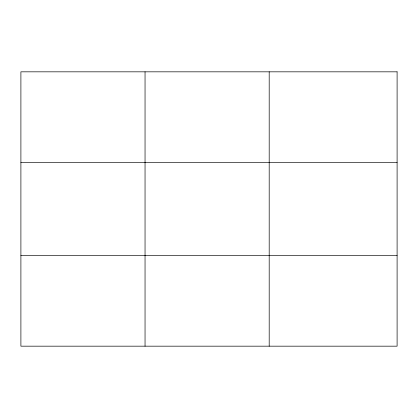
<?xml version="1.0" encoding="UTF-8"?>
<svg xmlns="http://www.w3.org/2000/svg" width="418" height="418" viewBox="0 0 418 418"><rect width="100%" height="100%" fill="white"/><g stroke="black" fill="none" stroke-linecap="round" stroke-linejoin="round"><path stroke-width="0.63" d="M145.046 346.172L145.046 71.828M269.192 346.172L269.192 71.828M20.9 162.362L397.1 162.362M20.9 255.638L397.1 255.638M397.1 71.828L397.1 346.172L20.9 346.172L20.9 71.828L397.1 71.828"/></g></svg>
